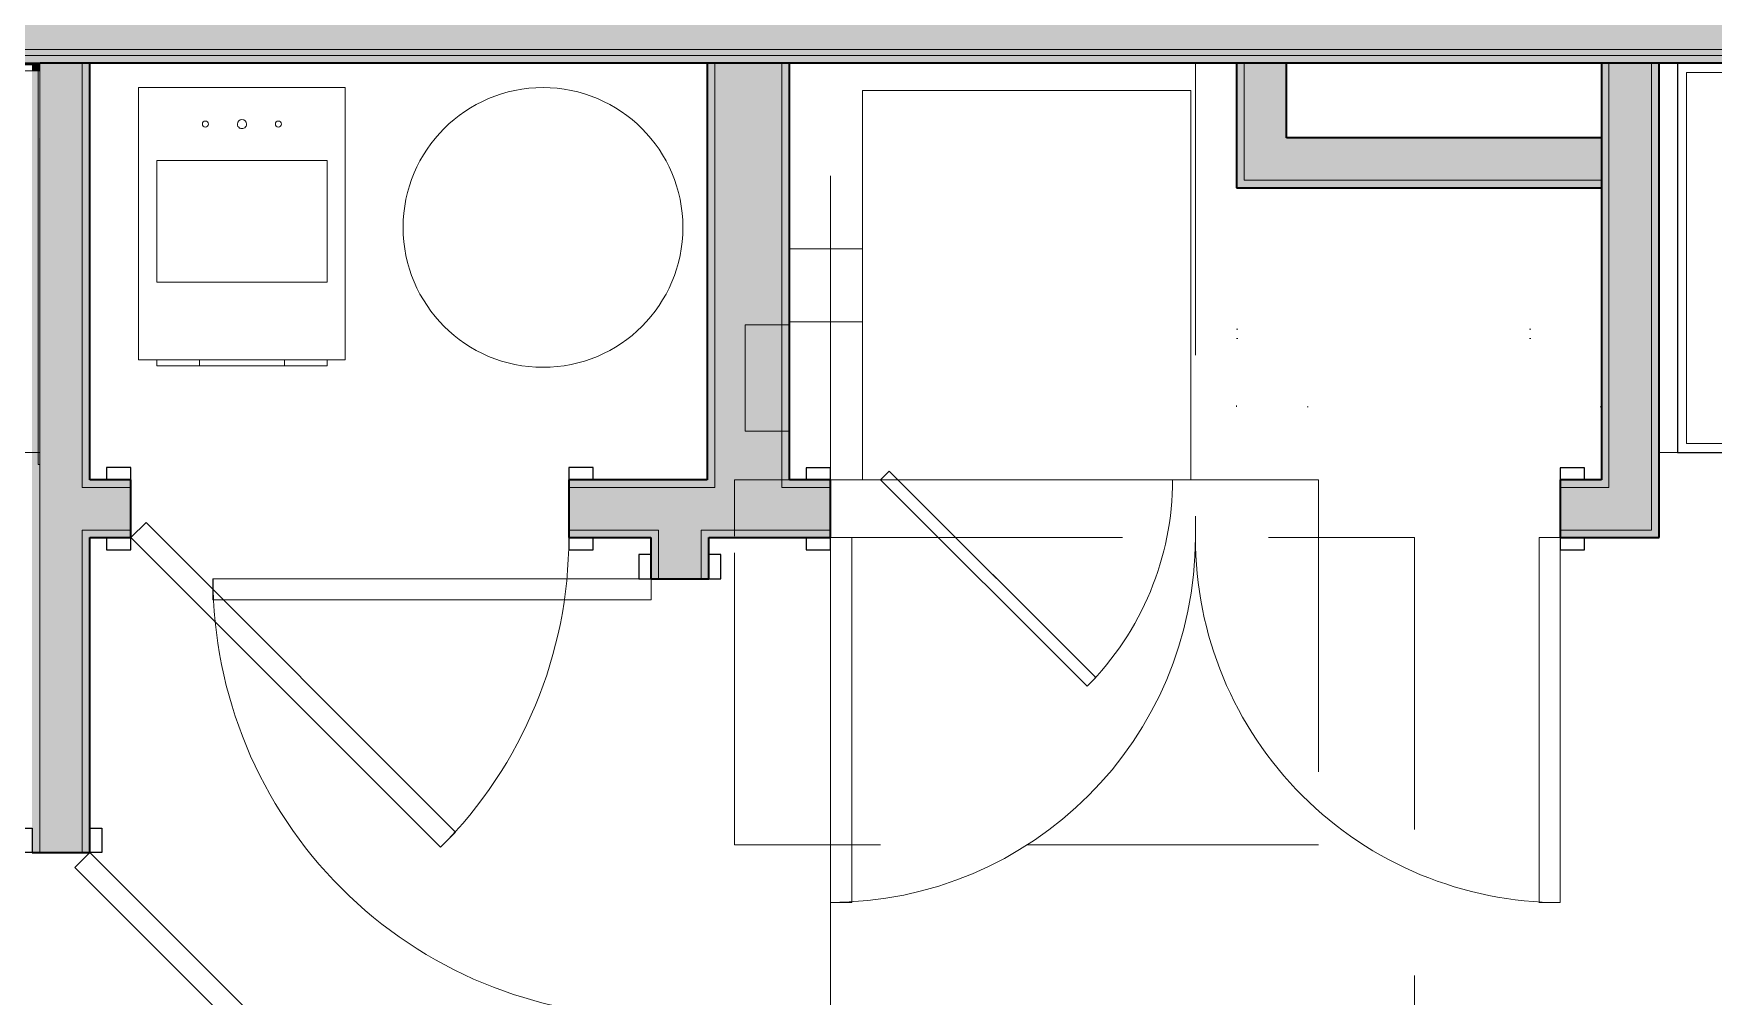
# Model space of a CAD drawing. Header units: inches. Extents: x 6 to 8416, y -388 to 6104.
# Drawn here: x 7294.3 to 7432.4, y 184.7 to 263.9 of the extents above; entities that cross this region are included whole.
import ezdxf

# ---------------------------------------------------------------- set-up
doc = ezdxf.new("R2010")
doc.units = ezdxf.units.IN
doc.header["$MEASUREMENT"] = 0
doc.linetypes.add('Dot 1_16_', pattern=[24, 0, -24])
doc.linetypes.add('Hidden 1_16_', pattern=[36, 24, -12])
for name, color, linetype, lineweight in [('A-DOOR', 31, 'Continuous', 18), ('A-DOOR-FRAM', 31, 'Continuous', 25), ('A-GENM', 13, 'Continuous', 18), ('A-ROOM', 32, 'Continuous', 13), ('A-WALL', 113, 'Continuous', 25), ('A-WALL-PATT', 111, 'Continuous', 35), ('I-WALL', 2, 'Continuous', 25), ('M-EQPM', 50, 'Continuous', 18), ('Q-CASE', 31, 'Continuous', 18), ('Q-SPCQ', 91, 'Continuous', 18)]:
    doc.layers.add(name, color=color, linetype=linetype, lineweight=lineweight)

# ---------------------------------------------------------------- blocks, each defined once
blk = doc.blocks.new('Unit-Single-Flush-ICC ADA-AM - 36_ x 84_-NR _U-BA _ BATH_-V125-LEVEL 3 - PLAN Copy 1 Copy 1')
at = {"layer": 'A-DOOR'}
for p, q in [((16.76, -1.14), (-8.69, -26.59)), ((16.76, -1.14), (18, -2.38)), ((18, -2.38), (-7.46, -27.83)), ((-8.69, -26.59), (-7.46, -27.83))]:
    blk.add_line(p, q, dxfattribs=at)
at = {"layer": 'A-DOOR', "lineweight": 9}
blk.add_arc((18, -2.38), 36, 180, 225, dxfattribs=at)
at = {"layer": 'A-DOOR-FRAM'}
for p, q in [((-20, 2.38), (-20, 3.38)), ((-20, 3.38), (-18, 3.38)), ((-18, 3.38), (-18, 2.38)), ((18, 2.38), (18, 3.38)), ((18, 3.38), (20, 3.38)), ((20, 3.38), (20, 2.38)), ((-18, 2.38), (-20, 2.38)), ((20, 2.38), (18, 2.38)), ((-20, -2.38), (-18, -2.38)), ((-20, -3.37), (-20, -2.38)), ((-18, -2.38), (-18, -3.37)), ((18, -2.38), (20, -2.38)), ((18, -3.37), (18, -2.38)), ((20, -2.38), (20, -3.37)), ((-18, -3.37), (-20, -3.37)), ((20, -3.37), (18, -3.37))]:
    blk.add_line(p, q, dxfattribs=at)
at = {"layer": 'A-DOOR-FRAM', "lineweight": 18}
for p, q in [((-20, 3.38), (-18, 3.38)), ((-20, 3.38), (-20, 2.38)), ((-18, 3.38), (-18, 2.38)), ((18, 3.38), (20, 3.38)), ((18, 3.38), (18, 2.38)), ((20, 3.38), (20, 2.38)), ((-18, 2.38), (-20, 2.38)), ((20, 2.38), (18, 2.38)), ((-20, -3.37), (-20, -2.38)), ((-20, -2.38), (-18, -2.38)), ((-18, -3.37), (-18, -2.38)), ((18, -3.37), (18, -2.38)), ((18, -2.38), (20, -2.38)), ((20, -3.37), (20, -2.38)), ((-18, -3.37), (-20, -3.37)), ((20, -3.37), (18, -3.37))]:
    blk.add_line(p, q, dxfattribs=at)
blk = doc.blocks.new('GM BA Shower-Unit-Tub-Prefab-ICC ADA-AM - ICC Type B_ Option A Forward_ 60_W x 32_D-2223642-LEVEL 3 - PLAN Copy 1 Copy 1')
at = {"layer": 'A-GENM'}
for p, q in [((0, -32), (0.625, -32)), ((59.375, -32), (60, -32))]:
    blk.add_line(p, q, dxfattribs=at)
blk = doc.blocks.new('z Nested-Shower Surround-Tub-Prefab - Variable-V131-LEVEL 3 - PLAN Copy 1 Copy 1')
at = {"layer": 'A-GENM'}
for p, q in [((60, 0), (0, 0)), ((0, 0), (0, -0.63)), ((0, -0.63), (0, 0)), ((0, -0.63), (0, -32)), ((0, -29.87), (0, -0.63)), ((60, -0.63), (60, 0)), ((60, 0), (60, -0.63)), ((60, -32), (60, -0.63)), ((60, -0.63), (60, -32)), ((56.25, -1.5), (3.75, -1.5)), ((3.75, -1.5), (56.25, -1.5)), ((56.25, -1.5), (3.75, -1.5)), ((1.5, -3.75), (1.5, -5.06)), ((1.5, -29.25), (1.5, -3.75)), ((1.5, -3.75), (1.5, -5.06)), ((58.5, -29.25), (58.5, -3.75)), ((58.5, -3.75), (58.5, -29.25)), ((58.5, -29.25), (58.5, -3.75)), ((53.88, -4.5), (6.37, -4.5)), ((1.5, -5.94), (1.5, -29.06)), ((1.5, -5.94), (1.5, -29.06)), ((4.16, -15.73), (4.16, -6.71)), ((56.09, -6.71), (56.09, -18.5)), ((4.16, -17.77), (4.16, -15.73)), ((4.16, -26.62), (4.16, -17.77)), ((56.09, -18.5), (56.09, -26.62)), ((53.84, -28.87), (6.41, -28.87)), ((0, -32), (0, -29.87)), ((1.5, -30.75), (1.5, -29.25)), ((1.5, -30), (1.5, -30.75)), ((1.5, -30), (1.5, -30.75)), ((58.5, -30.75), (58.5, -29.25)), ((58.5, -29.25), (58.5, -30.75)), ((58.5, -30.75), (58.5, -29.25)), ((1.5, -30.75), (1.5, -32)), ((1.5, -32), (1.5, -30.75)), ((1.5, -30.75), (1.5, -32)), ((58.5, -32), (58.5, -30.75)), ((58.5, -30.75), (58.5, -32)), ((58.5, -32), (58.5, -30.75)), ((0, -32), (1.5, -32)), ((0.62, -32), (0.25, -32)), ((1.5, -32), (0.62, -32)), ((1.5, -32), (5.83, -32)), ((6.13, -32), (8.25, -32)), ((8.4, -32), (9.27, -32)), ((9.34, -32), (26.63, -32)), ((26.63, -32), (50.73, -32)), ((50.73, -32), (51.15, -32)), ((51.2, -32), (53.97, -32)), ((54.05, -32), (56.63, -32)), ((56.63, -32), (58.5, -32)), ((58.5, -32), (60, -32)), ((59.38, -32), (58.5, -32)), ((59.88, -32), (59.38, -32)), ((60, -32), (59.95, -32))]:
    blk.add_line(p, q, dxfattribs=at)
at = {"layer": 'A-GENM', "lineweight": 9}
for p, q in [((60, 0), (0, 0)), ((0, 0), (0, -0.63)), ((0, -0.63), (0, 0)), ((0, -0.63), (0, -33)), ((0, -29.87), (0, -0.63)), ((0.13, -0.63), (0.13, -0.13)), ((0.13, -0.13), (59.88, -0.13)), ((0.13, -0.31), (0.13, -0.63)), ((0.13, -33), (0.13, -0.63)), ((0.13, -0.63), (0.13, -29.87)), ((0.62, -0.13), (0.31, -0.13)), ((59.38, -0.13), (0.62, -0.13)), ((59.69, -0.13), (59.38, -0.13)), ((59.88, -0.13), (59.88, -0.63)), ((59.88, -0.63), (59.88, -0.31)), ((59.88, -0.63), (59.88, -33)), ((59.88, -32), (59.88, -0.63)), ((60, -0.63), (60, 0)), ((60, 0), (60, -0.63)), ((60, -33), (60, -0.63)), ((60, -0.63), (60, -32)), ((0, -32), (0, -29.87)), ((0.13, -29.87), (0.13, -32)), ((0, -33), (0, -32)), ((0, -33), (0.13, -33)), ((0.13, -33), (0, -33)), ((0.13, -32), (0.13, -33)), ((59.88, -33), (59.88, -32)), ((59.88, -33), (60, -33)), ((60, -33), (59.88, -33)), ((60, -32), (60, -33))]:
    blk.add_line(p, q, dxfattribs=at)
at = {"layer": 'A-GENM'}
blk.add_circle((8.92, -16.75), 1.02, dxfattribs=at)
for centre, radius, start, end in [((3.75, -3.75), 2.25, 90, 180), ((3.75, -3.75), 2.25, 150, 155.0287), ((3.75, -3.75), 2.25, 150, 155.0287), ((3.75, -3.75), 2.25, 135, 150), ((3.75, -3.75), 2.25, 135, 150), ((3.75, -3.75), 2.25, 120, 135), ((3.75, -3.75), 2.25, 120, 135), ((3.75, -3.75), 2.25, 114.9713, 120), ((3.75, -3.75), 2.25, 114.9713, 120), ((3.75, -3.75), 2.25, 110.0287, 114.9713), ((3.75, -3.75), 2.25, 110.0287, 114.9713), ((3.75, -3.75), 2.25, 105, 110.0287), ((3.75, -3.75), 2.25, 105, 110.0287), ((3.75, -3.75), 2.25, 90, 105), ((3.75, -3.75), 2.25, 90, 105), ((56.25, -3.75), 2.25, 75, 90), ((56.25, -3.75), 2.25, 0, 90), ((56.25, -3.75), 2.25, 75, 90), ((56.25, -3.75), 2.25, 69.9713, 75), ((56.25, -3.75), 2.25, 69.9713, 75), ((56.25, -3.75), 2.25, 65.0287, 69.9713), ((56.25, -3.75), 2.25, 65.0287, 69.9713), ((56.25, -3.75), 2.25, 60, 65.0287), ((56.25, -3.75), 2.25, 60, 65.0287), ((56.25, -3.75), 2.25, 45, 60), ((56.25, -3.75), 2.25, 45, 60), ((56.25, -3.75), 2.25, 30, 45), ((56.25, -3.75), 2.25, 30, 45), ((56.25, -3.75), 2.25, 24.9713, 30), ((56.25, -3.75), 2.25, 24.9713, 30), ((3.75, -3.75), 2.25, 165, 180), ((3.75, -3.75), 2.25, 165, 180), ((3.75, -3.75), 2.25, 159.9713, 165), ((3.75, -3.75), 2.25, 159.9713, 165), ((3.75, -3.75), 2.25, 155.0287, 159.9713), ((3.75, -3.75), 2.25, 155.0287, 159.9713), ((56.25, -3.75), 2.25, 20.0287, 24.9713), ((56.25, -3.75), 2.25, 20.0287, 24.9713), ((56.25, -3.75), 2.25, 15, 20.0287), ((56.25, -3.75), 2.25, 15, 20.0287), ((56.25, -3.75), 2.25, 0, 15), ((56.25, -3.75), 2.25, 0, 15), ((6.37, -6.71), 2.21, 90, 173.9023), ((53.88, -6.71), 2.21, 0, 90), ((6.41, -26.62), 2.25, 186.2418, 270), ((53.84, -26.62), 2.25, 270, 336.9871), ((53.84, -26.62), 2.25, 343.4257, 349.3325), ((53.84, -26.62), 2.25, 350.7008, 358.1713)]:
    blk.add_arc(centre, radius, start, end, dxfattribs=at)
blk = doc.blocks.new('z Nested-Shower Extra Gyp Layer - Variable-2223652-LEVEL 3 - PLAN Copy 1 Copy 1')
at = {"layer": 'A-GENM', "lineweight": 9}
for p, q in [((60, 0), (0, 0)), ((0, 0), (60, 0)), ((0, 0), (0, -0.625)), ((0, 0), (0, -0.625)), ((60, -0.625), (0, -0.625)), ((0, -0.625), (60, -0.625)), ((60, -0.625), (60, 0)), ((60, 0), (60, -0.625))]:
    blk.add_line(p, q, dxfattribs=at)
blk = doc.blocks.new('Unit-Single-Flush-ICC ADA-AM - 36_ x 84_-NR _U-BE _ BED_-6493364-LEVEL 3 - PLAN Copy 1 Copy 1')
at = {"layer": 'A-DOOR'}
for p, q in [((16.25, 38.38), (18, 38.38)), ((16.25, 2.37), (16.25, 38.38)), ((18, 2.37), (18, 38.38)), ((16.25, 2.37), (18, 2.37))]:
    blk.add_line(p, q, dxfattribs=at)
at = {"layer": 'A-DOOR', "lineweight": 9}
blk.add_arc((18, 2.37), 36, 90, 180, dxfattribs=at)
at = {"layer": 'A-DOOR-FRAM'}
for p, q in [((-18, 3.37), (-20, 3.37)), ((-20, 3.37), (-20, 2.37)), ((-18, 2.37), (-18, 3.37)), ((20, 3.37), (18, 3.37)), ((18, 3.37), (18, 2.37)), ((20, 2.37), (20, 3.37)), ((-20, 2.37), (-18, 2.37)), ((18, 2.37), (20, 2.37)), ((-18, -2.38), (-20, -2.38)), ((-20, -2.38), (-20, -3.38)), ((-18, -3.38), (-18, -2.38)), ((20, -2.38), (18, -2.38)), ((18, -2.38), (18, -3.38)), ((20, -3.38), (20, -2.38)), ((-20, -3.38), (-18, -3.38)), ((18, -3.38), (20, -3.38))]:
    blk.add_line(p, q, dxfattribs=at)
at = {"layer": 'A-DOOR-FRAM', "lineweight": 18}
for p, q in [((-18, 3.37), (-20, 3.37)), ((-20, 3.37), (-20, 2.37)), ((-18, 3.37), (-18, 2.37)), ((20, 3.37), (18, 3.37)), ((18, 3.37), (18, 2.37)), ((20, 3.37), (20, 2.37)), ((-20, 2.37), (-18, 2.37)), ((18, 2.37), (20, 2.37)), ((-20, -3.38), (-20, -2.38)), ((-18, -2.38), (-20, -2.38)), ((-18, -3.38), (-18, -2.38)), ((18, -3.38), (18, -2.38)), ((20, -2.38), (18, -2.38)), ((20, -3.38), (20, -2.38)), ((-20, -3.38), (-18, -3.38)), ((18, -3.38), (20, -3.38))]:
    blk.add_line(p, q, dxfattribs=at)
blk = doc.blocks.new('PL Water Heater-IL - 40 Gallon-2491747-LEVEL 3 - PLAN Copy 1 Copy 1')
at = {"layer": 'M-EQPM'}
blk.add_circle((0, 0), 11.5, dxfattribs=at)
blk = doc.blocks.new('Unit-Single-Flush-ICC ADA-AM - 36_ x 84_-NR _U-M _ Maintenance_Utility Only_-6560986-LEVEL 3 - PLAN Copy 1 Copy 1')
at = {"layer": 'A-DOOR'}
for p, q in [((-8.69, 26.59), (-7.46, 27.83)), ((18, 2.37), (-7.46, 27.83)), ((16.76, 1.14), (-8.69, 26.59)), ((16.76, 1.14), (18, 2.37))]:
    blk.add_line(p, q, dxfattribs=at)
at = {"layer": 'A-DOOR', "lineweight": 9}
blk.add_arc((18, 2.37), 36, 135, 180, dxfattribs=at)
at = {"layer": 'A-DOOR-FRAM'}
for p, q in [((-18, 3.37), (-20, 3.37)), ((-20, 3.37), (-20, 2.37)), ((-18, 2.37), (-18, 3.37)), ((20, 3.37), (18, 3.37)), ((18, 3.37), (18, 2.37)), ((20, 2.37), (20, 3.37)), ((-20, 2.37), (-18, 2.37)), ((18, 2.37), (20, 2.37)), ((-18, -2.38), (-20, -2.38)), ((-20, -2.38), (-20, -3.38)), ((-18, -3.38), (-18, -2.38)), ((20, -2.38), (18, -2.38)), ((18, -2.38), (18, -3.38)), ((20, -3.38), (20, -2.38)), ((-20, -3.38), (-18, -3.38)), ((18, -3.38), (20, -3.38))]:
    blk.add_line(p, q, dxfattribs=at)
at = {"layer": 'A-DOOR-FRAM', "lineweight": 18}
for p, q in [((-18, 3.37), (-20, 3.37)), ((-20, 3.37), (-20, 2.37)), ((-18, 3.37), (-18, 2.37)), ((20, 3.37), (18, 3.37)), ((18, 3.37), (18, 2.37)), ((20, 3.37), (20, 2.37)), ((-20, 2.37), (-18, 2.37)), ((18, 2.37), (20, 2.37)), ((-20, -3.38), (-20, -2.38)), ((-18, -2.38), (-20, -2.38)), ((-18, -3.38), (-18, -2.38)), ((18, -3.38), (18, -2.38)), ((20, -2.38), (18, -2.38)), ((20, -3.38), (20, -2.38)), ((-20, -3.38), (-18, -3.38)), ((18, -3.38), (20, -3.38))]:
    blk.add_line(p, q, dxfattribs=at)
blk = doc.blocks.new('SE Appl Unit-WD-Stack-AM - 27_ W x 32_ D x 78 3_4_ H_ Left Exhaust-6380382-LEVEL 3 - PLAN Copy 1 Copy 1')
at = {"layer": 'Q-SPCQ', "linetype": 'Hidden 1_16_', "lineweight": 9}
for p, q in [((-19.5, -13), (-13.5, -13)), ((-19.5, -19), (-13.5, -19))]:
    blk.add_line(p, q, dxfattribs=at)
blk = doc.blocks.new('z Nested-WD-Frontld - Washer _ Dryer-2223882-LEVEL 3 - PLAN Copy 1 Copy 1')
at = {"layer": 'Q-SPCQ'}
for p, q in [((13.5, 0), (-13.5, 0)), ((-13.5, 0), (-13.5, -32)), ((13.5, -32), (13.5, 0)), ((-13.5, -32), (13.5, -32))]:
    blk.add_line(p, q, dxfattribs=at)
at = {"layer": 'Q-SPCQ', "lineweight": 9}
for p, q in [((-11.29, -31.29), (-12, -32)), ((-11.29, -31.29), (-10.59, -32)), ((-12, -32), (4.97, -48.97)), ((-10.59, -32), (5.68, -48.26)), ((5.68, -48.26), (4.97, -48.97))]:
    blk.add_line(p, q, dxfattribs=at)
blk.add_arc((-12, -32), 24, 315, 0, dxfattribs=at)
blk = doc.blocks.new('z Nested-WD-Frontld - Washer _ Dryer-2223883-LEVEL 3 - PLAN Copy 1 Copy 1')
at = {"layer": 'Q-SPCQ'}
for p, q in [((13.5, 0), (-13.5, 0)), ((-13.5, 0), (-13.5, -32)), ((13.5, -32), (13.5, 0)), ((-13.5, -32), (13.5, -32))]:
    blk.add_line(p, q, dxfattribs=at)
at = {"layer": 'Q-SPCQ', "lineweight": 9}
for p, q in [((-11.29, -31.29), (-12, -32)), ((-11.29, -31.29), (5.68, -48.26)), ((-12, -32), (4.97, -48.97)), ((5.68, -48.26), (4.97, -48.97))]:
    blk.add_line(p, q, dxfattribs=at)
blk.add_arc((-12, -32), 24, 315, 0, dxfattribs=at)
blk = doc.blocks.new('z Nested Clearance-Rectangle-AM - Clearance-1978700-LEVEL 3 - PLAN Copy 1 Copy 1')
at = {"layer": 'A-GENM', "linetype": 'Hidden 1_16_', "lineweight": 9}
for p, q in [((-15, -48), (-15, 0)), ((-15, 0), (10.25, 0)), ((10.38, 0), (15, 0)), ((15, 0), (15, -4.5)), ((15, -4.5), (15, -5.87)), ((15, -5.87), (15, -7.87)), ((15, -7.87), (15, -10.5)), ((15, -10.5), (15, -37.5)), ((15, -37.5), (15, -48)), ((15, -48), (-15, -48))]:
    blk.add_line(p, q, dxfattribs=at)
blk = doc.blocks.new('z BA Nested-Washer Hookup - 8 3_4_ W x 7 1_2_ H x 3 5_8_ D-2223884-LEVEL 3 - PLAN Copy 1 Copy 1')
at = {"layer": 'Q-SPCQ'}
for p, q in [((-4.375, 0.375), (-4.375, 4)), ((-4.375, 4), (4.375, 4)), ((4.375, 4), (4.375, 0.375)), ((4.375, 0.375), (-4.375, 0.375))]:
    blk.add_line(p, q, dxfattribs=at)
blk = doc.blocks.new('CW - FL - Single UP _ LW Doors - AM - 30_ W x 32_ D x H-5099707-LEVEL 3 - PLAN Copy 1 Copy 1')
at = {"layer": 'Q-CASE', "lineweight": 9}
for p, q in [((-5.26, 0), (-5.26, -32)), ((-5.26, 0), (-5.26, -32)), ((24.74, 0), (-5.26, 0)), ((23.99, -0.75), (-4.51, -0.75)), ((-4.51, -0.75), (-4.51, -31.25)), ((-4.51, -0.75), (23.99, -0.75)), ((-4.51, -31.25), (-4.51, -0.75)), ((23.99, -31.25), (23.99, -0.75)), ((23.99, -0.75), (23.99, -31.25)), ((24.74, -32), (24.74, 0)), ((24.74, -32), (24.74, 0)), ((24.74, -32), (24.74, 0)), ((24.74, -32), (24.74, -29)), ((-4.51, -31.25), (23.99, -31.25)), ((23.99, -31.25), (-4.51, -31.25)), ((24.74, -32), (-5.26, -32)), ((-5.26, -32), (24.74, -32)), ((-5.26, -32), (24.74, -32))]:
    blk.add_line(p, q, dxfattribs=at)
at = {"layer": 'Q-CASE', "lineweight": 25}
for p, q in [((24.74, 0), (-5.26, 0)), ((-5.26, 0), (-5.26, -32)), ((24.74, -32), (24.74, 0)), ((-5.26, -32), (24.74, -32))]:
    blk.add_line(p, q, dxfattribs=at)
blk = doc.blocks.new('CW - LW - Filler - Toe Kick - AM - 1 1_2_ W x 32_ D x H-2258354-LEVEL 3 - PLAN Copy 1 Copy 1')
at = {"layer": 'Q-CASE', "lineweight": 9}
for p, q in [((18.24, 0), (18.24, -32)), ((18.24, 0), (18.24, -32)), ((19.74, 0), (18.24, 0)), ((18.24, -32), (18.24, 0)), ((19.74, -32), (19.74, 0)), ((19.74, -32), (19.74, 0)), ((18.24, -32), (19.74, -32)), ((18.24, -32), (19.74, -32)), ((18.24, -32), (19.74, -32)), ((18.24, -32), (19.74, -32))]:
    blk.add_line(p, q, dxfattribs=at)
blk = doc.blocks.new('Unit-Double-Louver-ICC ADA-AM - 60_ x 84_-BL-NR _U-L4 _ LOUVER_LAUNDRY_-5466175-LEVEL 3 - PLAN Copy 1 Copy 1')
at = {"layer": 'A-DOOR'}
for p, q in [((-36, 2.37), (-36, 32.37)), ((-34.25, 32.37), (-36, 32.37)), ((-34.25, 2.37), (-34.25, 32.37)), ((22.25, 32.37), (24, 32.37)), ((22.25, 2.37), (22.25, 32.37)), ((24, 2.37), (24, 32.37)), ((-34.25, 2.37), (-36, 2.37)), ((-6, 2.37), (-6, 0.62)), ((22.25, 2.37), (24, 2.37))]:
    blk.add_line(p, q, dxfattribs=at)
at = {"layer": 'A-DOOR', "lineweight": 9}
for centre, start, end in [((-36, 2.37), 360, 90), ((24, 2.37), 90, 180)]:
    blk.add_arc(centre, 30, start, end, dxfattribs=at)
at = {"layer": 'A-DOOR-FRAM'}
for p, q in [((-36, 3.38), (-38, 3.38)), ((-38, 3.38), (-38, 2.37)), ((-36, 2.37), (-36, 3.38)), ((26, 3.38), (24, 3.38)), ((24, 3.38), (24, 2.37)), ((26, 2.37), (26, 3.38)), ((-38, 2.37), (-36, 2.37)), ((24, 2.37), (26, 2.37)), ((-36, -2.37), (-38, -2.37)), ((-38, -2.37), (-38, -3.37)), ((-36, -3.37), (-36, -2.37)), ((26, -2.37), (24, -2.37)), ((24, -2.37), (24, -3.37)), ((26, -3.37), (26, -2.37)), ((-38, -3.37), (-36, -3.37)), ((24, -3.37), (26, -3.37))]:
    blk.add_line(p, q, dxfattribs=at)
at = {"layer": 'A-DOOR-FRAM', "lineweight": 18}
for p, q in [((-36, 3.38), (-38, 3.38)), ((-38, 3.38), (-38, 2.37)), ((-36, 3.38), (-36, 2.37)), ((26, 3.38), (24, 3.38)), ((24, 3.38), (24, 2.37)), ((26, 3.38), (26, 2.37)), ((-38, 2.37), (-36, 2.37)), ((24, 2.37), (26, 2.37)), ((-38, -3.37), (-38, -2.37)), ((-36, -2.37), (-38, -2.37)), ((-36, -3.37), (-36, -2.37)), ((24, -3.37), (24, -2.37)), ((26, -2.37), (24, -2.37)), ((26, -3.37), (26, -2.37)), ((-38, -3.37), (-36, -3.37)), ((24, -3.37), (26, -3.37))]:
    blk.add_line(p, q, dxfattribs=at)
blk = doc.blocks.new('GM Door Pull Clearance-ICC ADA-AM - GM Door Pull Clearance-ICC ADA-AM-5466176-LEVEL 3 - PLAN Copy 1 Copy 1')
at = {"layer": 'A-GENM', "linetype": 'Hidden 1_16_', "lineweight": 9}
for p, q in [((-33, 61.65), (-33, 62.38)), ((-33, 62.38), (-32.11, 62.38)), ((-32.11, 62.38), (-31.26, 62.38)), ((-31.15, 62.38), (-21.6, 62.38)), ((-21.49, 62.38), (-20.64, 62.38)), ((-20.64, 62.38), (-11.23, 62.38)), ((-10.04, 62.38), (-6.37, 62.38)), ((-6.37, 62.38), (-5.47, 62.38)), ((-5.17, 62.38), (-4.98, 62.38)), ((-4.81, 62.38), (-4.63, 62.38)), ((-4.18, 62.38), (-3.57, 62.38)), ((-3.57, 62.38), (-2.87, 62.38)), ((-2.87, 62.38), (8.25, 62.38)), ((8.25, 62.38), (9.5, 62.38)), ((9.5, 62.38), (15, 62.38)), ((15, 62.27), (15, 59.88)), ((-33, 56.56), (-33, 61.65)), ((-1, 60.37), (-1, 59.88)), ((-1, 60.37), (1, 60.37)), ((-1, 59.88), (-1, 59.54)), ((1, 60.37), (1, 59.88)), ((1, 59.88), (1, 59.38)), ((15, 59.88), (15, 59.38)), ((-1, 59.25), (-1, 55.75)), ((1, 59.25), (1, 55.75)), ((15, 59.25), (15, 55.75)), ((-33, 55.24), (-33, 55.44)), ((-33, 53.88), (-33, 55.24)), ((-2.95, 55.75), (-3.83, 54.87)), ((-2.41, 56.29), (-2.95, 55.75)), ((-1.88, 55.75), (-2.41, 56.29)), ((-1, 54.87), (-1.88, 55.75)), ((-1, 55.75), (-1, 54.87)), ((1, 54.87), (1.88, 55.75)), ((1, 55.75), (1, 54.87)), ((1.88, 55.75), (2.41, 56.29)), ((2.41, 56.29), (2.95, 55.75)), ((2.95, 55.75), (3.83, 54.87)), ((15, 55.75), (15, 51.25)), ((-33, 47.13), (-33, 53.88)), ((-3.83, 54.87), (-0.2, 51.25)), ((3.83, 54.87), (0.2, 51.25)), ((-0.11, 51.15), (0, 51.05)), ((0.11, 51.15), (0, 51.05)), ((15, 51.15), (15, 47.13)), ((-33, 2.37), (-33, 47.13)), ((15, 47.13), (15, 3.38)), ((15, 3.38), (15, 2.37)), ((15, 2.37), (-33, 2.37))]:
    blk.add_line(p, q, dxfattribs=at)
blk = doc.blocks.new('GM Door Push Clearance-ICC ADA-AM - GM Door Push Clearance-ICC ADA-AM-5466177-LEVEL 3 - PLAN Copy 1 Copy 1')
at = {"layer": 'A-GENM', "linetype": 'Hidden 1_16_', "lineweight": 9}
for p, q in [((-15, -36.625), (-15, -2.375)), ((-15, -2.375), (-14.625, -2.375)), ((-14.625, -2.375), (12.375, -2.375)), ((12.375, -2.375), (15, -2.375)), ((15, -2.375), (15, -3.375)), ((15, -3.375), (15, -36.625)), ((-15, -50.375), (-15, -44.875)), ((-1, -48.375), (-1, -44.875)), ((1, -48.375), (1, -44.875)), ((15, -44.875), (15, -50.375)), ((1, -48.375), (-1, -48.375)), ((15, -50.375), (-15, -50.375))]:
    blk.add_line(p, q, dxfattribs=at)
blk = doc.blocks.new('CW Closet Shelf-AM - CW Closet Shelf-AM-2224122-LEVEL 3 - PLAN Copy 1 Copy 1')
at = {"layer": 'Q-CASE', "linetype": 'Dot 1_16_', "lineweight": 9}
for p, q in [((-14.26, -42), (-14.26, -24)), ((-14.26, -24), (15.74, -24)), ((15.74, -24), (15.74, -42)), ((-14.26, -35.62), (15.74, -35.62)), ((-14.26, -36.37), (15.74, -36.37)), ((15.74, -42), (-14.26, -42))]:
    blk.add_line(p, q, dxfattribs=at)
blk = doc.blocks.new('ME Fan Coil Unit - Vertical - Stack-IL - 300 CFM-V661-LEVEL 3 - PLAN Copy 1 Copy 1')
at = {"layer": 'A-GENM'}
for p, q in [((1.5, -0.5), (5, -0.5)), ((1.5, -0.5), (5, -0.5)), ((1.5, -0.5), (5, -0.5)), ((1.5, -0.5), (5, -0.5)), ((1.5, -0.5), (5, -0.5)), ((1.5, -0.5), (5, -0.5)), ((1.5, -0.5), (5, -0.5)), ((1.5, -0.5), (5, -0.5)), ((1.5, -0.5), (5, -0.5)), ((1.5, -0.5), (5, -0.5)), ((1.5, -0.5), (5, -0.5)), ((1.5, -0.5), (5, -0.5)), ((1.5, -0.5), (5, -0.5)), ((1.5, -0.5), (5, -0.5)), ((1.5, -0.5), (5, -0.5)), ((1.5, -0.5), (5, -0.5)), ((1.5, -0.5), (5, -0.5)), ((1.5, -0.5), (5, -0.5)), ((1.5, -0.5), (5, -0.5)), ((1.5, -0.5), (5, -0.5)), ((1.5, -0.5), (5, -0.5)), ((1.5, -0.5), (5, -0.5)), ((1.5, -0.5), (5, -0.5)), ((5, -0.5), (12, -0.5)), ((5, -0.5), (12, -0.5)), ((5, -0.5), (12, -0.5)), ((5, -0.5), (12, -0.5)), ((5, -0.5), (12, -0.5)), ((5, -0.5), (12, -0.5)), ((5, -0.5), (12, -0.5)), ((5, -0.5), (12, -0.5)), ((5, -0.5), (12, -0.5)), ((5, -0.5), (12, -0.5)), ((5, -0.5), (12, -0.5)), ((5, -0.5), (12, -0.5)), ((5, -0.5), (12, -0.5)), ((5, -0.5), (12, -0.5)), ((5, -0.5), (12, -0.5)), ((5, -0.5), (12, -0.5)), ((5, -0.5), (12, -0.5)), ((5, -0.5), (12, -0.5)), ((5, -0.5), (12, -0.5)), ((5, -0.5), (12, -0.5)), ((5, -0.5), (12, -0.5)), ((5, -0.5), (12, -0.5)), ((5, -0.5), (12, -0.5)), ((12, -0.5), (15.5, -0.5)), ((12, -0.5), (15.5, -0.5)), ((12, -0.5), (15.5, -0.5)), ((12, -0.5), (15.5, -0.5)), ((12, -0.5), (15.5, -0.5)), ((12, -0.5), (15.5, -0.5)), ((12, -0.5), (15.5, -0.5)), ((12, -0.5), (15.5, -0.5)), ((12, -0.5), (15.5, -0.5)), ((12, -0.5), (15.5, -0.5)), ((12, -0.5), (15.5, -0.5)), ((12, -0.5), (15.5, -0.5)), ((12, -0.5), (15.5, -0.5)), ((12, -0.5), (15.5, -0.5)), ((12, -0.5), (15.5, -0.5)), ((12, -0.5), (15.5, -0.5)), ((12, -0.5), (15.5, -0.5)), ((12, -0.5), (15.5, -0.5)), ((12, -0.5), (15.5, -0.5)), ((12, -0.5), (15.5, -0.5)), ((12, -0.5), (15.5, -0.5)), ((12, -0.5), (15.5, -0.5)), ((12, -0.5), (15.5, -0.5))]:
    blk.add_line(p, q, dxfattribs=at)
at = {"layer": 'M-EQPM'}
for p, q in [((17, 22.375), (0, 22.375)), ((0, 22.375), (0, 0)), ((0, 0), (0, 22.375)), ((0, 22.375), (17, 22.375)), ((17, 0), (17, 22.375)), ((17, 22.375), (17, 0)), ((1.5, 16.375), (15.5, 16.375)), ((1.5, 6.375), (1.5, 16.375)), ((15.5, 16.375), (1.5, 16.375)), ((1.5, 16.375), (1.5, 6.375)), ((15.5, 16.375), (15.5, 6.375)), ((15.5, 6.375), (15.5, 16.375)), ((15.5, 6.375), (1.5, 6.375)), ((1.5, 6.375), (15.5, 6.375)), ((0, 0), (17, 0)), ((1.5, 0), (0, 0)), ((5, 0), (1.5, 0)), ((1.5, 0), (15.5, 0)), ((15.5, 0), (1.5, 0)), ((5, 0), (1.5, 0)), ((1.5, 0), (5, 0)), ((1.5, 0), (1.5, -0.5)), ((1.5, 0), (1.5, -0.5)), ((1.5, 0), (1.5, -0.5)), ((1.5, 0), (1.5, -0.5)), ((15.5, -0.5), (1.5, -0.5)), ((1.5, -0.5), (15.5, -0.5)), ((5, -0.5), (1.5, -0.5)), ((1.5, -0.5), (5, -0.5)), ((12, 0), (5, 0)), ((5, 0), (12, 0)), ((12, 0), (5, 0)), ((12, 0), (5, 0)), ((5, 0), (12, 0)), ((5, 0), (5, -0.5)), ((5, 0), (5, -0.5)), ((12, -0.5), (5, -0.5)), ((5, -0.5), (12, -0.5)), ((12, -0.5), (5, -0.5)), ((5, -0.5), (12, -0.5)), ((15.5, 0), (12, 0)), ((15.5, 0), (12, 0)), ((12, 0), (15.5, 0)), ((12, -0.5), (12, 0)), ((12, 0), (12, -0.5)), ((15.5, -0.5), (12, -0.5)), ((12, -0.5), (15.5, -0.5)), ((17, 0), (15.5, 0)), ((15.5, -0.5), (15.5, 0)), ((15.5, 0), (15.5, -0.5)), ((15.5, -0.5), (15.5, 0)), ((15.5, 0), (15.5, -0.5))]:
    blk.add_line(p, q, dxfattribs=at)
for centre, radius, start, end in [((5.5, 19.375), 0.25, 0, 180), ((5.5, 19.375), 0.25, 0, 180), ((5.5, 19.375), 0.25, 180, 360), ((5.5, 19.375), 0.25, 180, 360), ((8.5, 19.375), 0.375, 0, 180), ((8.5, 19.375), 0.375, 0, 180), ((8.5, 19.375), 0.375, 180, 240), ((8.5, 19.375), 0.375, 180, 240), ((8.5, 19.375), 0.375, 255, 360), ((8.5, 19.375), 0.375, 255, 360), ((11.5, 19.375), 0.25, 0, 180), ((11.5, 19.375), 0.25, 0, 180), ((11.5, 19.375), 0.25, 180, 360), ((11.5, 19.375), 0.25, 180, 360), ((8.5, 19.375), 0.375, 240, 255), ((8.5, 19.375), 0.375, 240, 255)]:
    blk.add_arc(centre, radius, start, end, dxfattribs=at)

msp = doc.modelspace()

# ---------------------------------------------------------------- hatches: boundary and pattern name
at = {"layer": 'A-WALL-PATT'}
h = msp.add_hatch(color=10, dxfattribs=at)
h.paths.add_polyline_path([(7682.78303685, 262.06077679), (7704.29033733, 262.06077679), (7704.29033733, 262.56077679), (7679.66533733, 262.56077679), (7679.66533733, 262.06077679)])
h.paths.add_polyline_path([(7581.55553685, 262.06077679), (7643.66533733, 262.06077679), (7643.66533733, 262.56077679), (7228.79033733, 262.56077679), (7228.79033733, 262.06077679), (7564.68428685, 262.06077679)])
h.paths.add_polyline_path([(7216.79033733, 262.06077679), (7216.79033733, 262.56077679), (7095.04033733, 262.56077679), (7095.04033733, 262.06077679), (7216.16533733, 262.06077679)])
h = msp.add_hatch(color=10, dxfattribs=at)
h.paths.add_polyline_path([(7547.81303685, 261.43577679), (7643.66533733, 261.43577679), (7643.66533733, 262.06077679), (7229.41533733, 262.06077679), (7229.41533733, 261.43577679), (7530.94178685, 261.43577679)])
h.paths.add_polyline_path([(7704.29033733, 261.43577679), (7704.91533733, 261.43577679), (7704.91533733, 261.93577679), (7679.66533733, 262.06077679), (7679.66533733, 261.43577679), (7703.79033733, 261.43577679)])
h.paths.add_polyline_path([(7210.38803685, 261.43577679), (7216.16533733, 261.43577679), (7216.16533733, 262.06077679), (7095.66533733, 262.06077679), (7095.66533733, 261.43577679), (7193.51678685, 261.43577679)])
at = {"layer": 'A-WALL-PATT', "lineweight": 25, "transparency": 33554560}
for points in [[(7294.16533733, 260.81077679), (7294.79033733, 260.81077679), (7294.74428685, 261.43577679), (7294.16533733, 261.43577679)], [(7350.29033733, 227.18577679), (7350.29033733, 261.43577679), (7349.66533733, 261.43577679), (7349.66533733, 227.18577679)], [(7393.79033733, 251.18577679), (7393.79033733, 261.43577679), (7393.16533733, 261.43577679), (7393.16533733, 251.18577679)], [(7423.79033733, 226.56077679), (7423.79033733, 261.43577679), (7423.16533733, 261.43577679), (7423.16533733, 226.56077679)], [(7397.29033733, 251.18577679), (7423.16533733, 251.18577679), (7423.16533733, 251.81077679), (7393.79033733, 251.81077679), (7393.79033733, 251.18577679)]]:
    msp.add_hatch(color=10, dxfattribs=at).paths.add_polyline_path(points)
at = {"layer": 'A-WALL-PATT', "transparency": 33554560}
h = msp.add_hatch(color=10, dxfattribs=at)
h.paths.add_polyline_path([(7298.91533733, 124.31077679), (7298.91533733, 160.56077679), (7298.29033733, 160.56077679), (7298.29033733, 124.31077679)])
h.paths.add_polyline_path([(7298.91533733, 196.56077679), (7298.91533733, 223.06077679), (7298.29033733, 223.06077679), (7298.29033733, 196.56077679)])
h.paths.add_polyline_path([(7298.29033733, 226.56077679), (7298.91533733, 226.56077679), (7298.91533733, 261.43577679), (7298.29033733, 261.43577679), (7298.29033733, 232.70281081)])
h = msp.add_hatch(color=10, dxfattribs=at)
h.paths.add_polyline_path([(7356.41533733, 227.18577679), (7356.41533733, 231.18577679), (7355.79033733, 231.18577679), (7355.79033733, 227.18577679)])
h.paths.add_polyline_path([(7355.79033733, 239.93577679), (7356.41533733, 239.93577679), (7356.41533733, 261.43577679), (7355.79033733, 261.43577679), (7355.79033733, 252.38456081)])
for points in [[(7427.91533733, 222.43577679), (7427.91533733, 261.43577679), (7427.29033733, 261.43577679), (7427.29033733, 222.43577679)], [(7356.41533733, 231.18577679), (7356.41533733, 239.93577679), (7355.79033733, 239.93577679), (7355.79033733, 231.18577679)]]:
    msp.add_hatch(color=10, dxfattribs=at).paths.add_polyline_path(points)
at = {"layer": 'A-WALL-PATT', "lineweight": 25, "transparency": 33554560}
h = msp.add_hatch(color=10, dxfattribs=at)
h.paths.add_polyline_path([(7294.79033733, 128.43577679), (7294.79033733, 153.06077679), (7294.16533733, 153.06077679), (7294.16533733, 128.43577679)])
h.paths.add_polyline_path([(7294.16533733, 156.56077679), (7294.79033733, 156.56077679), (7294.79033733, 160.56077679), (7294.16533733, 160.56077679), (7294.16533733, 157.18577679)])
h.paths.add_polyline_path([(7294.79033733, 196.56077679), (7294.74428685, 260.81077679), (7294.16533733, 260.81077679), (7294.16533733, 196.56077679)])
at = {"layer": 'A-WALL-PATT', "transparency": 33554560}
h = msp.add_hatch(color=10, dxfattribs=at)
h.paths.add_polyline_path([(7423.16533733, 226.56077679), (7423.16533733, 227.18577679), (7419.79033733, 227.18577679), (7419.79033733, 226.56077679)])
h.paths.add_polyline_path([(7345.35803685, 226.56077679), (7350.29033733, 226.56077679), (7350.29033733, 227.18577679), (7338.29033733, 227.18577679), (7338.29033733, 226.56077679)])
h.paths.add_polyline_path([(7355.79033733, 226.56077679), (7359.79033733, 226.56077679), (7359.79033733, 227.18577679), (7355.79033733, 227.18577679)])
h.paths.add_polyline_path([(7298.91533733, 226.56077679), (7302.29033733, 226.56077679), (7302.29033733, 227.18577679), (7298.91533733, 227.18577679)])
at = {"layer": 'A-WALL-PATT', "lineweight": 25, "transparency": 33554560}
h = msp.add_hatch(color=10, dxfattribs=at)
h.paths.add_polyline_path([(7427.29033733, 222.43577679), (7427.29033733, 223.06077679), (7419.79033733, 223.06077679), (7419.79033733, 222.43577679), (7423.16533733, 222.43577679)])
h.paths.add_polyline_path([(7338.29033733, 222.43577679), (7345.66533733, 222.43577679), (7345.66533733, 223.06077679), (7338.29033733, 223.06077679)])
h.paths.add_polyline_path([(7349.79033733, 222.43577679), (7359.79033733, 222.43577679), (7359.79033733, 223.06077679), (7349.16533733, 223.06077679), (7349.16533733, 222.43577679)])
h.paths.add_polyline_path([(7302.29033733, 222.43577679), (7302.29033733, 223.06077679), (7298.91533733, 223.06077679), (7298.91533733, 222.43577679)])
at = {"layer": 'A-WALL-PATT', "transparency": 33554560}
h = msp.add_hatch(color=10, dxfattribs=at)
h.paths.add_polyline_path([(7345.51058929, -23.81422321), (7345.66533733, -23.81422321), (7345.66533733, 183.06077679), (7345.04033733, 183.06077679), (7345.04033733, -23.81422321)])
h.paths.add_polyline_path([(7345.04033733, 219.06077679), (7345.66533733, 219.06077679), (7345.66533733, 222.43577679), (7345.04033733, 222.43577679)])
at = {"layer": 'A-WALL-PATT', "lineweight": 25, "transparency": 33554560}
h = msp.add_hatch(color=10, dxfattribs=at)
h.paths.add_polyline_path([(7349.16533733, -23.81422321), (7349.79033733, -23.81422321), (7349.79033733, 30.56077679), (7349.16533733, 30.56077679), (7349.16533733, 16.20356081)])
h.paths.add_polyline_path([(7349.16533733, 34.06077679), (7349.79033733, 34.06077679), (7349.79033733, 102.06077679), (7349.16533733, 102.06077679), (7349.16533733, 55.56706081)])
h.paths.add_polyline_path([(7349.16533733, 105.56077679), (7349.79033733, 105.56077679), (7349.79033733, 165.56077679), (7349.16533733, 165.56077679), (7349.16533733, 114.61231081)])
h.paths.add_polyline_path([(7349.79033733, 169.06077679), (7349.79033733, 173.56077679), (7349.16533733, 173.56077679), (7349.16533733, 169.06077679)])
h.paths.add_polyline_path([(7349.16533733, 177.06077679), (7349.79033733, 177.06077679), (7349.79033733, 183.06077679), (7349.16533733, 183.06077679)])
h.paths.add_polyline_path([(7349.79033733, 219.06077679), (7349.79033733, 222.43577679), (7349.16533733, 222.43577679), (7349.16533733, 219.06077679)])
at = {"layer": 'I-WALL'}
h = msp.add_hatch(color=10, dxfattribs=at)
h.paths.add_polyline_path([(7703.79033733, 262.56077679), (7703.79033733, 268.06077679), (7679.66533733, 268.06077679), (7679.66533733, 262.56077679), (7699.65428685, 262.56077679)])
h.paths.add_polyline_path([(7581.55553685, 262.56077679), (7643.66533733, 262.56077679), (7643.66533733, 268.06077679), (7557.41533733, 268.06077679), (7557.41533733, 265.18577679), (7549.91533733, 265.18577679), (7549.91533733, 268.06077679), (7094.41533733, 267.93577679), (7094.41533733, 262.56077679), (7564.68428685, 262.56077679)])
at = {"layer": 'I-WALL', "transparency": 33554560}
h = msp.add_hatch(color=10, dxfattribs=at)
h.paths.add_polyline_path([(7294.79033733, 127.81077679), (7298.29033733, 127.81077679), (7298.29033733, 160.56077679), (7294.79033733, 160.56077679), (7294.79033733, 128.43577679)])
h.paths.add_polyline_path([(7294.79033733, 196.56077679), (7298.29033733, 196.56077679), (7298.29033733, 261.43577679), (7294.79033733, 261.43577679), (7294.79033733, 213.02106081)])
for points in [[(7355.79033733, 226.56077679), (7355.79033733, 231.18577679), (7352.79033733, 231.18577679), (7352.79033733, 239.93577679), (7355.79033733, 239.93577679), (7355.79033733, 261.43577679), (7350.29033733, 261.43577679), (7350.29033733, 226.56077679)], [(7397.29033733, 251.81077679), (7397.29033733, 261.43577679), (7393.79033733, 261.43577679), (7393.79033733, 251.81077679)], [(7427.29033733, 223.06077679), (7427.29033733, 261.43577679), (7423.79033733, 261.43577679), (7423.79033733, 223.06077679)], [(7397.29033733, 251.81077679), (7423.16533733, 251.81077679), (7423.16533733, 255.31077679), (7397.29033733, 255.31077679), (7397.29033733, 252.38456081)], [(7355.79033733, 231.18577679), (7355.79033733, 239.93577679), (7352.79033733, 239.93577679), (7352.79033733, 231.18577679)]]:
    msp.add_hatch(color=10, dxfattribs=at).paths.add_polyline_path(points)
h = msp.add_hatch(color=10, dxfattribs=at)
h.paths.add_polyline_path([(7423.79033733, 223.06077679), (7423.79033733, 226.56077679), (7419.79033733, 226.56077679), (7419.79033733, 223.06077679), (7423.16533733, 223.06077679)])
h.paths.add_polyline_path([(7345.35803685, 223.06077679), (7359.79033733, 223.06077679), (7359.79033733, 226.56077679), (7338.29033733, 226.56077679), (7338.29033733, 223.06077679)])
h.paths.add_polyline_path([(7298.91533733, 223.06077679), (7302.29033733, 223.06077679), (7302.29033733, 226.56077679), (7298.29033733, 226.56077679), (7298.29033733, 223.06077679)])
h = msp.add_hatch(color=10, dxfattribs=at)
h.paths.add_polyline_path([(7345.66533733, -23.81422321), (7349.16533733, -23.81422321), (7349.16533733, 183.06077679), (7345.66533733, 183.06077679), (7345.66533733, 16.20356081)])
h.paths.add_polyline_path([(7349.16533733, 219.06077679), (7349.16533733, 223.06077679), (7345.66533733, 223.06077679), (7345.66533733, 219.06077679)])

# ---------------------------------------------------------------- linework, layer by layer
at = {"layer": 'A-ROOM', "lineweight": 9, "flags": 128}
msp.add_lwpolyline([(7989.54033733, -23.18922321), (7989.54033733, 261.93577679), (7862.66533733, 261.93577679), (7701.04033733, 261.93577679), (7701.04033733, 261.43577679), (7581.79033733, 261.43577679), (7352.04033733, 261.43577679), (7344.04033733, 261.43577679), (7229.41533733, 261.43577679), (7229.41533733, 152.43577679), (7227.41533733, 152.43577679), (7227.41533733, -23.18922321), (7597.72783733, -23.18922321), (7615.72783733, -23.18922321)], close=True, dxfattribs=at)
at = {"layer": 'A-WALL', "lineweight": 9}
for p, q in [((7228.79033733, 262.56077679), (7643.66533733, 262.56077679)), ((7228.79033733, 262.06077679), (7643.66533733, 262.06077679)), ((7294.79033733, 196.56077679), (7294.79033733, 261.43577679)), ((7298.29033733, 226.56077679), (7298.29033733, 261.43577679)), ((7350.29033733, 226.56077679), (7350.29033733, 261.43577679)), ((7355.79033733, 226.56077679), (7355.79033733, 261.43577679)), ((7393.79033733, 251.81077679), (7393.79033733, 261.43577679)), ((7423.79033733, 226.56077679), (7423.79033733, 261.43577679)), ((7427.29033733, 223.06077679), (7427.29033733, 261.43577679)), ((7423.16533733, 251.81077679), (7393.79033733, 251.81077679)), ((7302.29033733, 226.56077679), (7298.29033733, 226.56077679)), ((7350.29033733, 226.56077679), (7338.29033733, 226.56077679)), ((7359.79033733, 226.56077679), (7355.79033733, 226.56077679)), ((7423.79033733, 226.56077679), (7419.79033733, 226.56077679)), ((7298.29033733, 196.56077679), (7298.29033733, 223.06077679)), ((7302.29033733, 223.06077679), (7298.29033733, 223.06077679)), ((7345.66533733, 223.06077679), (7338.29033733, 223.06077679)), ((7345.66533733, 223.06077679), (7345.66533733, 219.06077679)), ((7349.16533733, 223.06077679), (7349.16533733, 219.06077679)), ((7359.79033733, 223.06077679), (7349.16533733, 223.06077679)), ((7427.29033733, 223.06077679), (7419.79033733, 223.06077679))]:
    msp.add_line(p, q, dxfattribs=at)
at = {"layer": 'I-WALL', "lineweight": 35}
for p, q in [((7229.41533733, 261.43577679), (7294.74428685, 261.43577679)), ((7643.66533733, 261.43577679), (7294.79033733, 261.43577679)), ((7298.91533733, 227.18577679), (7298.91533733, 261.43577679)), ((7349.66533733, 261.43577679), (7349.66533733, 227.18577679)), ((7356.41533733, 227.18577679), (7356.41533733, 261.43577679)), ((7393.16533733, 261.43577679), (7393.16533733, 251.18577679)), ((7397.29033733, 255.31077679), (7397.29033733, 261.43577679)), ((7423.16533733, 261.43577679), (7423.16533733, 227.18577679)), ((7427.91533733, 222.43577679), (7427.91533733, 261.43577679)), ((7423.16533733, 255.31077679), (7397.29033733, 255.31077679)), ((7393.16533733, 251.18577679), (7423.16533733, 251.18577679)), ((7302.29033733, 227.18577679), (7298.91533733, 227.18577679)), ((7302.29033733, 222.43577679), (7302.29033733, 227.18577679)), ((7349.66533733, 227.18577679), (7338.29033733, 227.18577679)), ((7338.29033733, 227.18577679), (7338.29033733, 222.43577679)), ((7359.79033733, 227.18577679), (7356.41533733, 227.18577679)), ((7359.79033733, 222.43577679), (7359.79033733, 227.18577679)), ((7423.16533733, 227.18577679), (7419.79033733, 227.18577679)), ((7419.79033733, 227.18577679), (7419.79033733, 222.43577679)), ((7298.91533733, 196.56077679), (7298.91533733, 222.43577679)), ((7298.91533733, 222.43577679), (7302.29033733, 222.43577679)), ((7338.29033733, 222.43577679), (7345.04033733, 222.43577679)), ((7345.04033733, 222.43577679), (7345.04033733, 219.06077679)), ((7349.79033733, 219.06077679), (7349.79033733, 222.43577679)), ((7349.79033733, 222.43577679), (7359.79033733, 222.43577679)), ((7419.79033733, 222.43577679), (7427.91533733, 222.43577679)), ((7345.04033733, 219.06077679), (7349.79033733, 219.06077679)), ((7294.16533733, 196.56077679), (7298.91533733, 196.56077679))]:
    msp.add_line(p, q, dxfattribs=at)

# ---------------------------------------------------------------- block references
at = {"layer": 'A-DOOR'}
for name, p, rotation in [('Unit-Single-Flush-ICC ADA-AM - 36_ x 84_-NR _U-M _ Maintenance_Utility Only_-6560986-LEVEL 3 - PLAN Copy 1 Copy 1', (7320.29033733, 224.81077679), 180), ('Unit-Double-Louver-ICC ADA-AM - 60_ x 84_-BL-NR _U-L4 _ LOUVER_LAUNDRY_-5466175-LEVEL 3 - PLAN Copy 1 Copy 1', (7383.79033733, 224.81077679), 180), ('Unit-Single-Flush-ICC ADA-AM - 36_ x 84_-NR _U-BE _ BED_-6493364-LEVEL 3 - PLAN Copy 1 Copy 1', (7347.41533733, 201.06077679), 90.00000000000152), ('Unit-Single-Flush-ICC ADA-AM - 36_ x 84_-NR _U-BA _ BATH_-V125-LEVEL 3 - PLAN Copy 1 Copy 1', (7296.54033733, 178.56077679), 90.00000000000125)]:
    msp.add_blockref(name, p, dxfattribs=dict(at, rotation=rotation))
at = {"layer": 'A-GENM', "linetype": 'Hidden 1_16_', "lineweight": 9}
for name, p, rotation in [('GM Door Push Clearance-ICC ADA-AM - GM Door Push Clearance-ICC ADA-AM-5466177-LEVEL 3 - PLAN Copy 1 Copy 1', (7374.79033733, 224.81077679), 180), ('z Nested Clearance-Rectangle-AM - Clearance-1978700-LEVEL 3 - PLAN Copy 1 Copy 1', (7351.91533733, 212.18577679), 89.99999999999848), ('GM Door Pull Clearance-ICC ADA-AM - GM Door Pull Clearance-ICC ADA-AM-5466176-LEVEL 3 - PLAN Copy 1 Copy 1', (7374.79033733, 224.81077679), 180)]:
    msp.add_blockref(name, p, dxfattribs=dict(at, rotation=rotation))
at = {"layer": 'A-GENM', "lineweight": 9}
msp.add_blockref('z Nested-Shower Surround-Tub-Prefab - Variable-V131-LEVEL 3 - PLAN Copy 1 Copy 1', (7234.79033733, 261.43577679), dxfattribs=at)
at = {"layer": 'A-GENM'}
for name in ['z Nested-Shower Extra Gyp Layer - Variable-2223652-LEVEL 3 - PLAN Copy 1 Copy 1', 'GM BA Shower-Unit-Tub-Prefab-ICC ADA-AM - ICC Type B_ Option A Forward_ 60_W x 32_D-2223642-LEVEL 3 - PLAN Copy 1 Copy 1']:
    msp.add_blockref(name, (7234.79033733, 261.43577679), dxfattribs=at)
at = {"layer": 'M-EQPM'}
for name, p in [('ME Fan Coil Unit - Vertical - Stack-IL - 300 CFM-V661-LEVEL 3 - PLAN Copy 1 Copy 1', (7302.91533733, 237.06077679)), ('PL Water Heater-IL - 40 Gallon-2491747-LEVEL 3 - PLAN Copy 1 Copy 1', (7336.16533733, 247.93577679))]:
    msp.add_blockref(name, p, dxfattribs=at)
at = {"layer": 'Q-CASE'}
for name, p in [('CW - LW - Filler - Toe Kick - AM - 1 1_2_ W x 32_ D x H-2258354-LEVEL 3 - PLAN Copy 1 Copy 1', (7409.67763241, 261.43577679)), ('CW - FL - Single UP _ LW Doors - AM - 30_ W x 32_ D x H-5099707-LEVEL 3 - PLAN Copy 1 Copy 1', (7434.67763241, 261.43577679)), ('CW Closet Shelf-AM - CW Closet Shelf-AM-2224122-LEVEL 3 - PLAN Copy 1 Copy 1', (7407.42763241, 275.18577679))]:
    msp.add_blockref(name, p, dxfattribs=at)
at = {"layer": 'Q-SPCQ'}
for name in ['z Nested-WD-Frontld - Washer _ Dryer-2223882-LEVEL 3 - PLAN Copy 1 Copy 1', 'z Nested-WD-Frontld - Washer _ Dryer-2223883-LEVEL 3 - PLAN Copy 1 Copy 1']:
    msp.add_blockref(name, (7375.91533733, 259.18577679), dxfattribs=at)
at = {"layer": 'Q-SPCQ', "linetype": 'Hidden 1_16_', "lineweight": 9}
msp.add_blockref('SE Appl Unit-WD-Stack-AM - 27_ W x 32_ D x 78 3_4_ H_ Left Exhaust-6380382-LEVEL 3 - PLAN Copy 1 Copy 1', (7375.91533733, 259.18577679), dxfattribs=at)
at = {"layer": 'Q-SPCQ', "rotation": 89.99999999999868}
msp.add_blockref('z BA Nested-Washer Hookup - 8 3_4_ W x 7 1_2_ H x 3 5_8_ D-2223884-LEVEL 3 - PLAN Copy 1 Copy 1', (7356.79033733, 235.56077679), dxfattribs=at)

doc.saveas('drawing.dxf')
